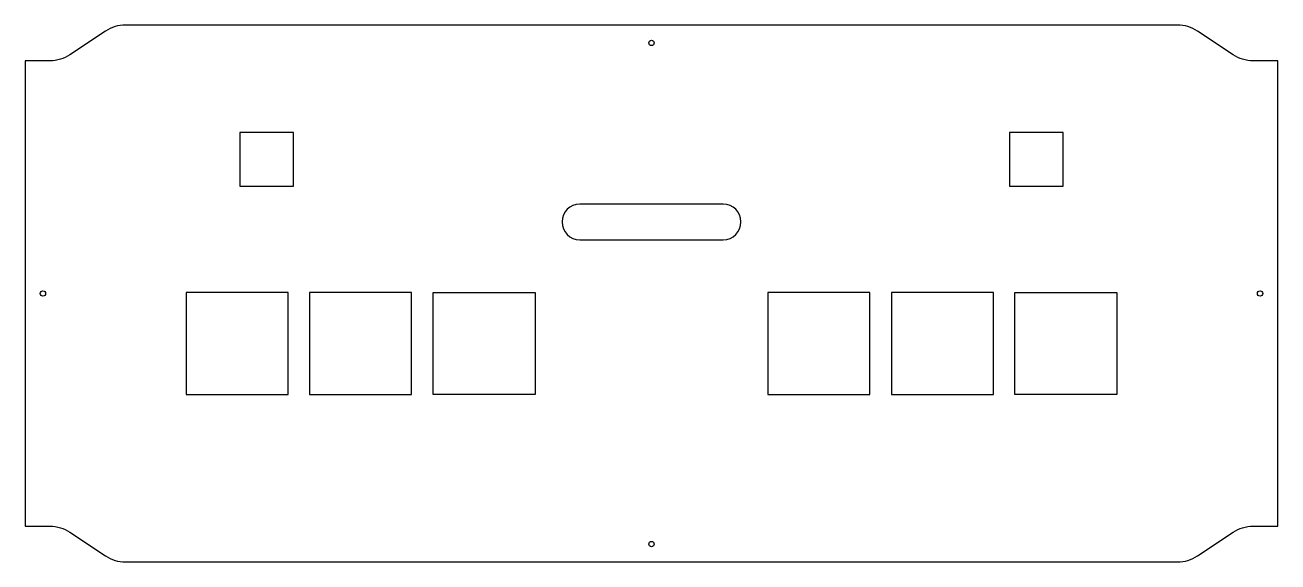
# Model space of a CAD drawing. Header units: millimetres. Extents: x -200 to 500, y -150 to 150.
import ezdxf

# ---------------------------------------------------------------- set-up
doc = ezdxf.new("R2010")
doc.units = ezdxf.units.MM
doc.layers.get('0').update_dxf_attribs({"linetype": 'CONTINUOUS'})

msp = doc.modelspace()

# ---------------------------------------------------------------- linework, layer by layer
for points in [[(443.94, 150), (-143.94, 150, 0.148069), (-155.04, 146.64), (-174.96, 133.36, -0.148069), (-186.06, 130), (-200, 130), (-200, -130), (-186.06, -130, -0.148069), (-174.96, -133.36), (-155.04, -146.64, 0.148069), (-143.94, -150), (443.94, -150, 0.148069), (455.04, -146.64), (474.96, -133.36, -0.148069), (486.06, -130), (500, -130), (500, 130), (486.06, 130, -0.148069), (474.96, 133.36), (455.04, 146.64, 0.148069)], [(190, 50), (110, 50, 1), (110, 30), (190, 30, 1)]]:
    msp.add_lwpolyline(points, format="xyb", close=True)
for points in [[(-50, 90), (-80, 90), (-80, 60), (-50, 60)], [(350, 60), (380, 60), (380, 90), (350, 90)], [(-110, 0.5), (-110, -56.5), (-53, -56.5), (-53, 0.5)], [(16, -56.5), (16, 0.5), (-41, 0.5), (-41, -56.5)], [(28, 0.5), (85, 0.5), (85, -56.5), (28, -56.5)], [(272, -56.5), (272, 0.5), (215, 0.5), (215, -56.5)], [(341, -56.5), (341, 0.5), (284, 0.5), (284, -56.5)], [(410, -56.5), (353, -56.5), (353, 0.5), (410, 0.5)]]:
    msp.add_lwpolyline(points, close=True)
for centre in [(150, 140), (-190, 0), (490, 0), (150, -140)]:
    msp.add_circle(centre, 1.5)

doc.saveas('drawing.dxf')
